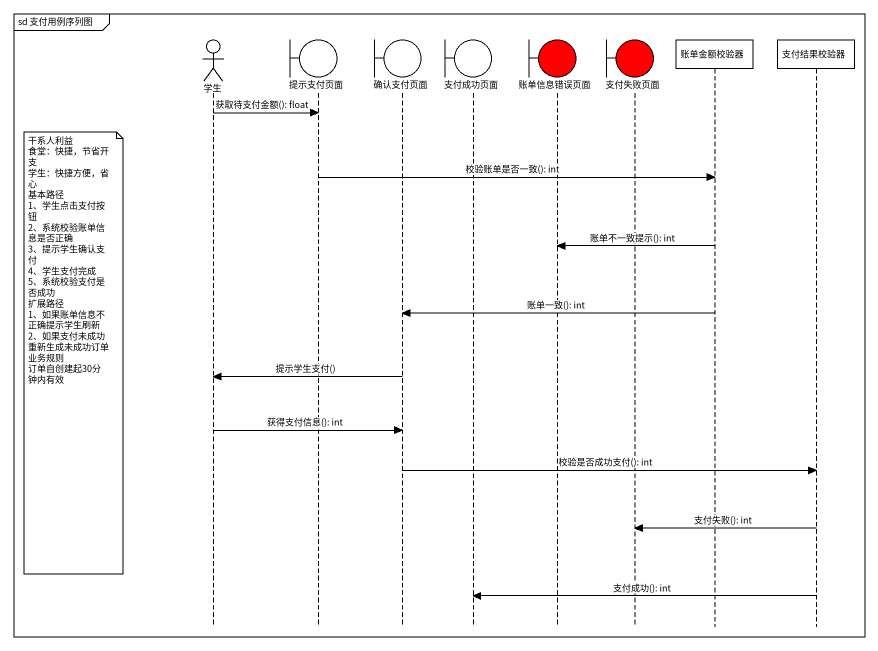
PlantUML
@startuml
mainframe sd 支付用例序列图
hide footbox
actor 学生
boundary 提示支付页面
boundary 确认支付页面
boundary 支付成功页面
boundary 账单信息错误页面 #FF0000
boundary 支付失败页面 #FF0000
participant 账单金额校验器
participant 支付结果校验器

学生 -> 提示支付页面 : 获取待支付金额(): float
提示支付页面 -> 账单金额校验器 : 校验账单是否一致(): int
账单金额校验器 -> 账单信息错误页面 : 账单不一致提示(): int
账单金额校验器 -> 确认支付页面 : 账单一致(): int
note left of 学生
  干系人利益
  食堂：快捷，节省开支
  学生：快捷方便，省心
  基本路径
  1、学生点击支付按钮
  2、系统校验账单信息是否正确
  3、提示学生确认支付
  4、学生支付完成
  5、系统校验支付是否成功
  扩展路径
  1、如果账单信息不正确提示学生刷新
  2、如果支付未成功重新生成未成功订单
  业务规则
  订单自创建起30分钟内有效
end note
确认支付页面 -> 学生 : 提示学生支付()
学生 -> 确认支付页面 : 获得支付信息(): int
确认支付页面 -> 支付结果校验器 : 校验是否成功支付(): int
支付结果校验器 -> 支付失败页面 : 支付失败(): int
支付结果校验器 -> 支付成功页面 : 支付成功(): int
@enduml
